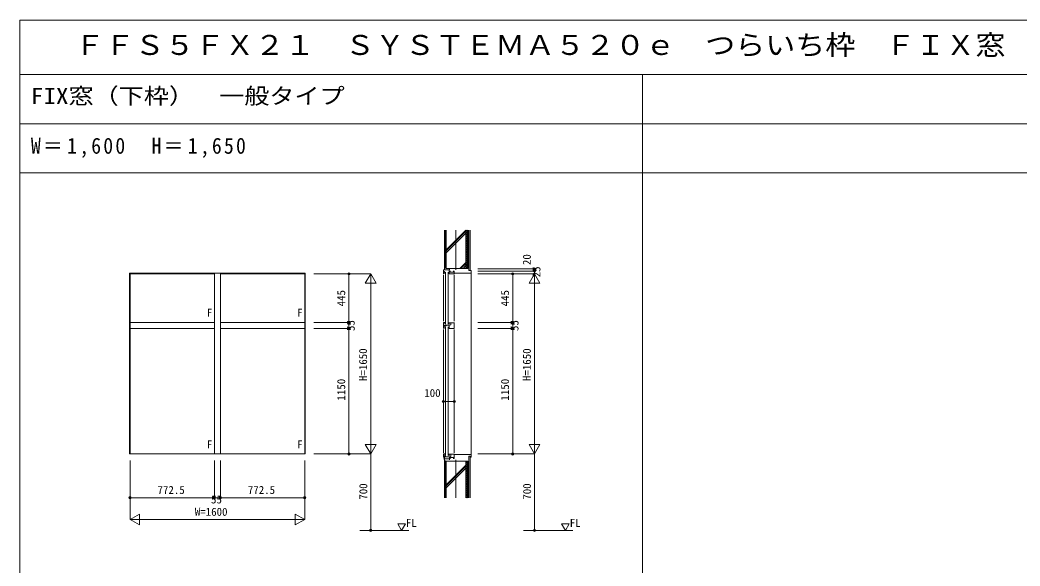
# Model space of a CAD drawing. Units: millimetres, scale not verified. Extents: x -14850 to 13831, y -10500 to 9500.
# Drawn here: x -14850 to -5691, y 4500 to 9500 of the extents above; entities that cross this region are included whole.
import ezdxf
from ezdxf.enums import TextEntityAlignment as Align

# ---------------------------------------------------------------- set-up
doc = ezdxf.new("R2010")
doc.units = ezdxf.units.MM
doc.header["$LTSCALE"] = 50
doc.linetypes.add('CHAIN2', pattern=[12, 9, -1, 1, -1])
doc.layers.add('0-0_0', color=7, linetype='Continuous')
for name, color, linetype, lineweight in [('0-1_USER1', 7, 'Continuous', 9), ('0-2_YKK_ZWAK', 2, 'Continuous', 9), ('0-3_YKK_11', 7, 'Continuous', 9), ('0-4_YKK_12', 4, 'Continuous', 9), ('0-6_YKK_13', 4, 'Continuous', 9)]:
    doc.layers.add(name, color=color, linetype=linetype, lineweight=lineweight)
doc.styles.add('ＭＳ ゴシック', font='')
doc.styles.get('ＭＳ ゴシック').set_extended_font_data('MS Gothic')

msp = doc.modelspace()

# ---------------------------------------------------------------- linework, layer by layer
at = {"layer": '0-1_USER1'}
for p, q in [((-14850, 9500), (13831.02, 9500)), ((-14850, -10500), (-14850, 9500)), ((-14850, 9000), (13650, 9000)), ((-9150, -10500), (-9150, 9000)), ((-14850, 8550), (13650, 8550)), ((-14850, 8100), (13650, 8100))]:
    msp.add_line(p, q, dxfattribs=at)
at = {"layer": '0-2_YKK_ZWAK'}
for p, q in [((-12157.5, 7175.69), (-11637.5, 7175.69)), ((-11837.5, 6730.69), (-11837.5, 7175.69)), ((-11687.5, 7089.09), (-11637.5, 7175.69)), ((-11637.5, 5525.69), (-11637.5, 7175.69)), ((-11587.5, 7089.09), (-11637.5, 7175.69)), ((-10657.5, 7220.69), (-10137.5, 7220.69)), ((-10657.5, 7200.69), (-10137.5, 7200.69)), ((-10657.5, 7175.69), (-10137.5, 7175.69)), ((-10337.5, 6730.69), (-10337.5, 7175.69)), ((-10187.5, 7089.09), (-10137.5, 7175.69)), ((-10137.5, 7200.69), (-10137.5, 7220.69)), ((-10137.5, 7175.69), (-10137.5, 7200.69)), ((-10137.5, 5525.69), (-10137.5, 7175.69)), ((-10087.5, 7089.09), (-10137.5, 7175.69)), ((-11687.5, 7089.09), (-11587.5, 7089.09)), ((-10187.5, 7089.09), (-10087.5, 7089.09)), ((-10657.5, 6730.69), (-10337.5, 6730.69)), ((-10337.5, 6730.69), (-10337.5, 6675.69)), ((-12157.5, 6675.69), (-11837.5, 6675.69)), ((-11837.5, 5525.69), (-11837.5, 6675.69)), ((-10657.5, 6675.69), (-10337.5, 6675.69)), ((-10337.5, 5525.69), (-10337.5, 6675.69)), ((-10872.5, 6006.88), (-10972.5, 6006.88)), ((-10872.5, 6006.88), (-10872.5, 5781.88)), ((-11687.5, 5612.29), (-11587.5, 5612.29)), ((-10187.5, 5612.29), (-10087.5, 5612.29)), ((-10187.5, 5612.29), (-10137.5, 5525.69)), ((-10137.5, 5525.69), (-10087.5, 5612.29)), ((-12157.5, 5525.69), (-11637.5, 5525.69)), ((-11637.5, 5525.69), (-11637.5, 4845.69)), ((-10657.5, 5525.69), (-10137.5, 5525.69)), ((-10137.5, 5525.69), (-10137.5, 4845.69)), ((-13070, 5465.69), (-13070, 5125.69)), ((-13842.5, 5125.69), (-13070, 5125.69)), ((-13015, 5125.69), (-12242.5, 5125.69)), ((-13755.9, 4975.69), (-13842.5, 4925.69)), ((-13755.9, 4975.69), (-13755.9, 4875.69)), ((-12329.1, 4975.69), (-12329.1, 4875.69)), ((-12329.1, 4975.69), (-12242.5, 4925.69)), ((-13842.5, 4925.69), (-12242.5, 4925.69)), ((-11637.5, 4825.69), (-11637.5, 4845.69)), ((-10137.5, 4825.69), (-10137.5, 4845.69))]:
    msp.add_line(p, q, dxfattribs=at)
for points in [[(-12157.5, 6730.69), (-11837.5, 6730.69), (-11837.5, 6675.69)], [(-11687.5, 5612.29), (-11637.5, 5525.69), (-11587.5, 5612.29)], [(-13842.5, 5465.69), (-13842.5, 4925.69), (-13755.9, 4875.69)], [(-13015, 5465.69), (-13015, 5125.69), (-13070, 5125.69)], [(-12242.5, 5465.69), (-12242.5, 4925.69), (-12329.1, 4875.69)]]:
    msp.add_lwpolyline(points, dxfattribs=at)
for centre, radius in [((-11837.5, 7175.69), 10), ((-11837.5, 7175.69), 6.5), ((-10337.5, 7175.69), 10), ((-10337.5, 7175.69), 6.5), ((-10137.5, 7220.69), 10), ((-10137.5, 7200.69), 10), ((-10137.5, 7220.69), 6.5), ((-10137.5, 7200.69), 6.5), ((-11837.5, 6730.69), 10), ((-11837.5, 6730.69), 6.5), ((-10337.5, 6730.69), 10), ((-10337.5, 6730.69), 6.5), ((-11837.5, 6675.69), 10), ((-11837.5, 6675.69), 6.5), ((-10337.5, 6675.69), 10), ((-10337.5, 6675.69), 6.5), ((-10972.5, 6006.88), 10), ((-10972.5, 6006.88), 6.5), ((-10872.5, 6006.88), 10), ((-10872.5, 6006.88), 6.5), ((-11837.5, 5525.69), 10), ((-11837.5, 5525.69), 6.5), ((-10337.5, 5525.69), 10), ((-10337.5, 5525.69), 6.5), ((-13842.5, 5125.69), 10), ((-13842.5, 5125.69), 6.5), ((-13070, 5125.69), 10), ((-13070, 5125.69), 6.5), ((-13015, 5125.69), 10), ((-13015, 5125.69), 6.5), ((-12242.5, 5125.69), 10), ((-12242.5, 5125.69), 6.5), ((-11637.5, 4825.69), 10), ((-11637.5, 4825.69), 6.5), ((-10137.5, 4825.69), 10), ((-10137.5, 4825.69), 6.5)]:
    msp.add_circle(centre, radius, dxfattribs=at)
at = {"layer": '0-3_YKK_11'}
for p, q in [((-10962.5, 7227.19), (-10962.5, 7575.69)), ((-10962.5, 7557.19), (-10954.5, 7557.19)), ((-10962.5, 7547.19), (-10954.5, 7547.19)), ((-10954.5, 7227.19), (-10954.5, 7575.69)), ((-10947.5, 7225.69), (-10947.5, 7575.69)), ((-10947.5, 7395.69), (-10767.5, 7575.69)), ((-10947.5, 7387.21), (-10767.5, 7567.2)), ((-10947.5, 7367.41), (-10767.5, 7547.41)), ((-10767.5, 7575.69), (-10767.5, 7225.69)), ((-10767.5, 7565.69), (-10757.5, 7575.69)), ((-10767.5, 7545.69), (-10747.5, 7565.69)), ((-10747.5, 7525.69), (-10767.5, 7545.69)), ((-10767.5, 7505.69), (-10747.5, 7525.69)), ((-10747.5, 7565.69), (-10757.5, 7575.69)), ((-10747.5, 7225.69), (-10747.5, 7575.69)), ((-10740, 7575.69), (-10740, 7205.69)), ((-10727.5, 7205.69), (-10727.5, 7575.69)), ((-10962.5, 7447.19), (-10954.5, 7447.19)), ((-10962.5, 7437.19), (-10954.5, 7437.19)), ((-10747.5, 7465.69), (-10767.5, 7485.69)), ((-10747.5, 7445.69), (-10767.5, 7465.69)), ((-10767.5, 7445.69), (-10747.5, 7465.69)), ((-10747.5, 7425.69), (-10767.5, 7445.69)), ((-10767.5, 7425.69), (-10747.5, 7445.69)), ((-10767.5, 7405.69), (-10747.5, 7425.69)), ((-10962.5, 7337.19), (-10954.5, 7337.19)), ((-10962.5, 7327.19), (-10954.5, 7327.19)), ((-10747.5, 7365.69), (-10767.5, 7385.69)), ((-10747.5, 7345.69), (-10767.5, 7365.69)), ((-10767.5, 7345.69), (-10747.5, 7365.69)), ((-10747.5, 7325.69), (-10767.5, 7345.69)), ((-10767.5, 7325.69), (-10747.5, 7345.69)), ((-10820.52, 7225.69), (-10767.5, 7278.71)), ((-10812.03, 7225.69), (-10767.5, 7270.22)), ((-10792.23, 7225.69), (-10767.5, 7250.42)), ((-10747.5, 7305.69), (-10767.5, 7325.69)), ((-10767.5, 7305.69), (-10747.5, 7325.69)), ((-10747.5, 7285.69), (-10767.5, 7305.69)), ((-10767.5, 7285.69), (-10747.5, 7305.69)), ((-10747.5, 7265.69), (-10767.5, 7285.69)), ((-10767.5, 7265.69), (-10747.5, 7285.69)), ((-10747.5, 7245.69), (-10767.5, 7265.69)), ((-10767.5, 7245.69), (-10747.5, 7265.69)), ((-10747.5, 7225.69), (-10767.5, 7245.69)), ((-10767.5, 7225.69), (-10747.5, 7245.69)), ((-10767.5, 7225.69), (-10947.5, 7225.69)), ((-10872.5, 7180.69), (-10717.5, 7180.69)), ((-10767.5, 7225.69), (-10747.5, 7225.69)), ((-10740, 7205.69), (-10727.5, 7205.69)), ((-10717.5, 7205.69), (-10727.5, 7205.69)), ((-10717.5, 7180.69), (-10717.5, 7205.69)), ((-10717.5, 7185.69), (-10717.5, 5520.69)), ((-10872.5, 5520.69), (-10717.5, 5520.69)), ((-10740, 5125.69), (-10740, 5505.69)), ((-10740, 5505.69), (-10727.5, 5505.69)), ((-10727.5, 5505.69), (-10727.5, 5125.69)), ((-10717.5, 5495.69), (-10727.5, 5495.69)), ((-10717.5, 5520.69), (-10717.5, 5495.69)), ((-10962.5, 5462.69), (-10962.5, 5125.69)), ((-10954.5, 5462.69), (-10954.5, 5125.69)), ((-10947.5, 5460.69), (-10947.5, 5125.69)), ((-10767.5, 5460.69), (-10947.5, 5460.69)), ((-10767.5, 5422.68), (-10947.5, 5242.68)), ((-10767.5, 5414.19), (-10947.5, 5234.19)), ((-10767.5, 5125.69), (-10767.5, 5460.69)), ((-10767.5, 5460.69), (-10747.5, 5460.69)), ((-10747.5, 5460.69), (-10767.5, 5440.69)), ((-10767.5, 5460.69), (-10747.5, 5440.69)), ((-10747.5, 5440.69), (-10767.5, 5420.69)), ((-10767.5, 5440.69), (-10747.5, 5420.69)), ((-10747.5, 5420.69), (-10767.5, 5400.69)), ((-10767.5, 5420.69), (-10747.5, 5400.69)), ((-10747.5, 5460.69), (-10747.5, 5125.69)), ((-10962.5, 5362.69), (-10954.5, 5362.69)), ((-10962.5, 5352.69), (-10954.5, 5352.69)), ((-10767.5, 5394.39), (-10947.5, 5214.39)), ((-10747.5, 5400.69), (-10767.5, 5380.69)), ((-10767.5, 5400.69), (-10747.5, 5380.69)), ((-10747.5, 5380.69), (-10767.5, 5360.69)), ((-10767.5, 5380.69), (-10747.5, 5360.69)), ((-10747.5, 5360.69), (-10767.5, 5340.69)), ((-10767.5, 5360.69), (-10747.5, 5340.69)), ((-10747.5, 5340.69), (-10767.5, 5320.69)), ((-10767.5, 5340.69), (-10747.5, 5320.69)), ((-10747.5, 5320.69), (-10767.5, 5300.69)), ((-10767.5, 5320.69), (-10747.5, 5300.69)), ((-10962.5, 5252.69), (-10954.5, 5252.69)), ((-10962.5, 5242.69), (-10954.5, 5242.69)), ((-10747.5, 5300.69), (-10767.5, 5280.69)), ((-10767.5, 5280.69), (-10747.5, 5260.69)), ((-10747.5, 5260.69), (-10767.5, 5240.69)), ((-10767.5, 5240.69), (-10747.5, 5220.69)), ((-10747.5, 5220.69), (-10767.5, 5200.69)), ((-10767.5, 5220.69), (-10747.5, 5200.69)), ((-10962.5, 5142.69), (-10954.5, 5142.69)), ((-10962.5, 5132.69), (-10954.5, 5132.69)), ((-10747.5, 5200.69), (-10767.5, 5180.69)), ((-10767.5, 5200.69), (-10747.5, 5180.69)), ((-10747.5, 5180.69), (-10767.5, 5160.69)), ((-10767.5, 5180.69), (-10747.5, 5160.69)), ((-10747.5, 5160.69), (-10767.5, 5140.69)), ((-10767.5, 5140.69), (-10752.5, 5125.69)), ((-11355.21, 4825.69), (-11389.86, 4885.69)), ((-11389.86, 4885.69), (-11320.57, 4885.69)), ((-11320.57, 4885.69), (-11355.21, 4825.69))]:
    msp.add_line(p, q, dxfattribs=at)
at = {"layer": '0-3_YKK_11', "linetype": 'CHAIN2'}
for p, q in [((-10857.5, 7213.19), (-10857.5, 7575.69)), ((-10857.5, 5473.19), (-10857.5, 5125.69)), ((-11737.5, 4825.69), (-11237.5, 4825.69)), ((-10237.5, 4825.69), (-9737.5, 4825.69))]:
    msp.add_line(p, q, dxfattribs=at)
at = {"layer": '0-3_YKK_11'}
for points in [[(-10767.5, 7525.69), (-10747.5, 7545.69), (-10767.5, 7565.69)], [(-10767.5, 7485.69), (-10747.5, 7505.69), (-10767.5, 7525.69)], [(-10767.5, 7465.69), (-10747.5, 7485.69), (-10767.5, 7505.69)], [(-10767.5, 7385.69), (-10747.5, 7405.69), (-10767.5, 7425.69)], [(-10767.5, 7365.69), (-10747.5, 7385.69), (-10767.5, 7405.69)], [(-10962.5, 7210.69), (-10962.5, 7227.19), (-10954.5, 7227.19)], [(-10962.5, 5480.69), (-10962.5, 5462.69), (-10954.5, 5462.69)], [(-10767.5, 5300.69), (-10747.5, 5280.69), (-10767.5, 5260.69)], [(-10767.5, 5260.69), (-10747.5, 5240.69), (-10767.5, 5220.69)], [(-10767.5, 5160.69), (-10747.5, 5140.69), (-10762.5, 5125.69)]]:
    msp.add_lwpolyline(points, dxfattribs=at)
msp.add_lwpolyline([(-9820.57, 4885.69), (-9855.21, 4825.69), (-9889.86, 4885.69)], close=True, dxfattribs=at)
at = {"layer": '0-4_YKK_12'}
for p, q in [((-13847.5, 7180.69), (-13847.5, 5525.69)), ((-12237.5, 7180.69), (-13847.5, 7180.69)), ((-13842.5, 7180.69), (-13842.5, 5525.69)), ((-13070, 7175.69), (-13842.5, 7175.69)), ((-13070, 7180.69), (-13070, 5525.69)), ((-13015, 7180.69), (-13015, 5525.69)), ((-12242.5, 7175.69), (-13015, 7175.69)), ((-12242.5, 5525.69), (-12242.5, 7180.69)), ((-12237.5, 7180.69), (-12237.5, 5525.69)), ((-13842.5, 6730.69), (-13070, 6730.69)), ((-13015, 6730.69), (-12242.5, 6730.69)), ((-13070, 6675.69), (-13842.5, 6675.69)), ((-12242.5, 6675.69), (-13015, 6675.69)), ((-13847.5, 5525.69), (-12237.5, 5525.69))]:
    msp.add_line(p, q, dxfattribs=at)
at = {"layer": '0-6_YKK_13'}
for p, q in [((-10972.5, 7210.69), (-10917.5, 7210.69)), ((-10972.5, 7175.69), (-10972.5, 7210.69)), ((-10972.5, 7190.69), (-10958.5, 7190.69)), ((-10972.5, 7165.69), (-10972.5, 6740.69)), ((-10958.5, 7175.69), (-10958.5, 7193.69)), ((-10951.5, 6715.69), (-10951.5, 7190.69)), ((-10927.5, 7190.69), (-10927.5, 6715.69)), ((-10920.5, 7175.69), (-10920.5, 7210.69)), ((-10908.5, 7200.69), (-10920.5, 7200.69)), ((-10920.5, 7191.72), (-10872.5, 7191.72)), ((-10872.5, 7175.69), (-10920.5, 7175.69)), ((-10917.5, 7210.69), (-10917.5, 7220.69)), ((-10882.5, 7200.69), (-10872.5, 7200.69)), ((-10872.5, 7200.69), (-10872.5, 7175.69)), ((-10872.5, 6740.69), (-10872.5, 7165.69)), ((-10972.5, 6675.69), (-10972.5, 6730.69)), ((-10920.5, 6704.69), (-10962.5, 6704.69)), ((-10962.5, 6704.69), (-10962.5, 6698.62)), ((-10958.5, 6675.69), (-10958.5, 6698.62)), ((-10951.5, 5510.69), (-10951.5, 6690.69)), ((-10927.5, 6690.69), (-10927.5, 5510.69)), ((-10920.5, 6730.69), (-10920.5, 6715.19)), ((-10920.5, 6727.69), (-10872.5, 6727.69)), ((-10905.5, 6707.34), (-10920.5, 6704.69)), ((-10920.5, 6675.69), (-10920.5, 6704.69)), ((-10905.5, 6727.69), (-10905.5, 6707.34)), ((-10872.5, 6730.69), (-10872.5, 6675.69)), ((-10972.5, 6665.69), (-10972.5, 5535.69)), ((-10872.5, 6675.69), (-10920.5, 6675.69)), ((-10872.5, 5535.69), (-10872.5, 6665.69)), ((-10972.5, 5525.69), (-10958.5, 5525.69)), ((-10972.5, 5492.69), (-10972.5, 5525.69)), ((-10966.37, 5499.69), (-10966.37, 5505.62)), ((-10920.5, 5499.69), (-10966.37, 5499.69)), ((-10958.5, 5525.69), (-10958.5, 5505.62)), ((-10920.5, 5525.69), (-10920.5, 5510.19)), ((-10920.5, 5522.69), (-10872.5, 5522.69)), ((-10905.5, 5502.34), (-10920.5, 5499.69)), ((-10917.5, 5470.69), (-10917.5, 5500.22)), ((-10905.5, 5522.69), (-10905.5, 5502.34)), ((-10872.5, 5525.69), (-10872.5, 5485.69)), ((-10972.5, 5480.69), (-10917.5, 5480.69)), ((-10917.5, 5494.29), (-10872.5, 5494.29)), ((-10917.5, 5485.69), (-10908.5, 5485.69)), ((-10882.5, 5485.69), (-10872.5, 5485.69))]:
    msp.add_line(p, q, dxfattribs=at)
for points in [[(-10972.5, 7196.19), (-10962.3, 7196.19), (-10962.3, 7193.69), (-10958.5, 7193.69)], [(-10972.5, 6730.69), (-10958.5, 6730.69), (-10958.5, 6716.69)], [(-10972.5, 6698.62), (-10947.2, 6698.62), (-10947.2, 6704.69)], [(-10972.5, 5505.62), (-10953.7, 5505.62), (-10953.7, 5500.69), (-10957.2, 5500.69)], [(-10962.5, 5499.69), (-10962.5, 5483.22), (-10972.5, 5482.69), (-10972.5, 5480.69)], [(-10959, 5499.69), (-10959, 5503.69), (-10955.2, 5503.69)]]:
    msp.add_lwpolyline(points, dxfattribs=at)

# ---------------------------------------------------------------- texts
at = {"layer": '0-0_0', "color": 3, "style": 'ＭＳ ゴシック', "width": 1.1}
msp.add_text('ＦＦＳ５ＦＸ２１\u3000ＳＹＳＴＥＭＡ５２０ｅ\u3000つらいち枠\u3000ＦＩＸ窓', height=183.3, dxfattribs=at).set_placement((-14350, 9125), align=Align.BOTTOM_LEFT)
at = {"layer": '0-0_0', "style": 'ＭＳ ゴシック', "width": 1.15}
msp.add_text('FIX窓（下枠）\u3000一般タイプ', height=146.6, dxfattribs=at).set_placement((-14750, 8687.5), align=Align.BOTTOM_LEFT)
at = {"layer": '0-0_0', "insert": (-14750, 8237.5), "char_height": 146.6, "attachment_point": 7, "style": 'ＭＳ ゴシック'}
msp.add_mtext('\\T1.23;\\W0.9;W＝1,600\u3000H＝1,650', dxfattribs=at)
at = {"layer": '0-2_YKK_ZWAK', "color": 4, "style": 'ＭＳ ゴシック'}
for s, p in [('20', (-10149.5, 7255.67)), ('25', (-10061.38, 7143.55)), ('445', (-11849.5, 6877.55)), ('445', (-10349.5, 6877.55)), ('55', (-11762.51, 6651.72)), ('55', (-10262.51, 6651.72)), ('H=1650', (-11649.5, 6193.77)), ('H=1650', (-10149.5, 6193.77)), ('1150', (-11849.5, 6014.83)), ('1150', (-10349.5, 6014.83)), ('700', (-11647.5, 5107.12)), ('700', (-10147.5, 5107.12))]:
    msp.add_text(s, height=73.31, rotation=90, dxfattribs=at).set_placement(p, align=Align.BOTTOM_LEFT)
for s, p in [('100', (-11147.51, 6025.51)), ('772.5', (-13590.77, 5137.69)), ('772.5', (-12763.27, 5137.69)), ('55', (-13100.33, 5050.91)), ('W=1600', (-13248.7, 4937.69))]:
    msp.add_text(s, height=73.31, dxfattribs=at).set_placement(p, align=Align.BOTTOM_LEFT)
at = {"layer": '0-3_YKK_11', "color": 4, "style": 'ＭＳ ゴシック'}
for p in [(-11315.21, 4835.69), (-9815.21, 4835.69)]:
    msp.add_text('FL', height=73.31, dxfattribs=at).set_placement(p, align=Align.BOTTOM_LEFT)
at = {"layer": '0-4_YKK_12', "style": 'ＭＳ ゴシック'}
for p in [(-13138.86, 6760.69), (-12311.36, 6760.69), (-13138.86, 5555.69), (-12311.36, 5555.69)]:
    msp.add_text('F', height=73.31, dxfattribs=at).set_placement(p, align=Align.BOTTOM_LEFT)

doc.saveas('drawing.dxf')
